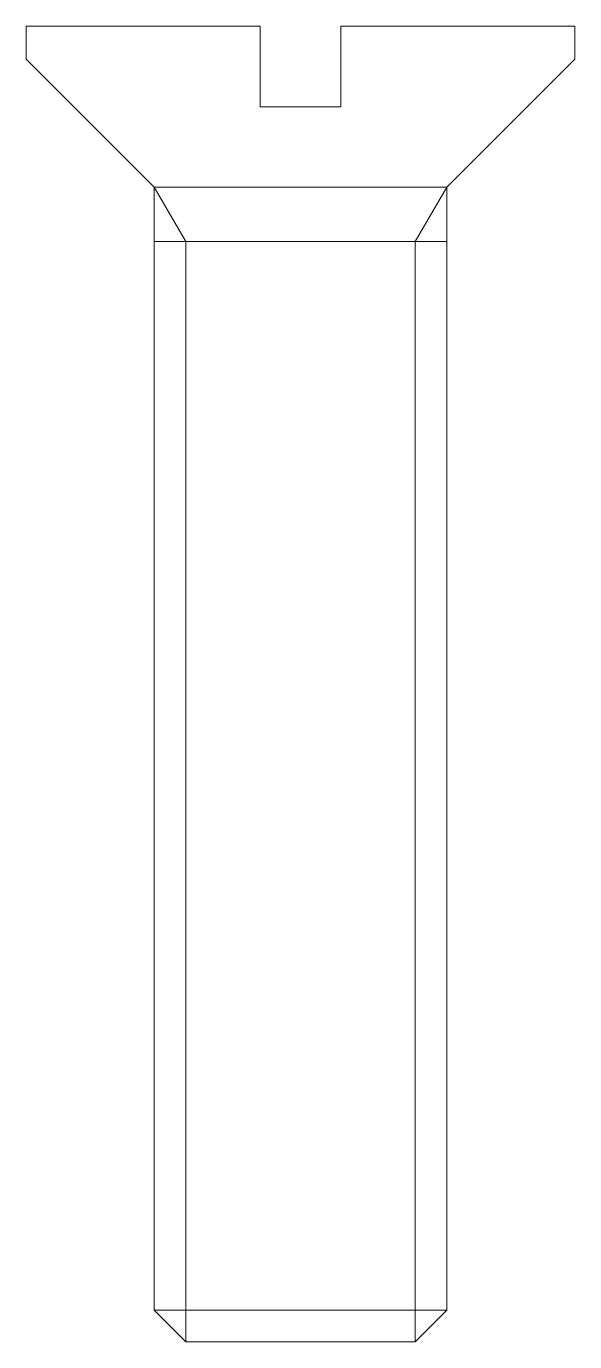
# Model space of a CAD drawing. Extents: x -3.8 to 3.8, y -18 to 0.
import ezdxf

# ---------------------------------------------------------------- set-up
doc = ezdxf.new("R2010")
doc.units = 0
doc.layers.add('outline', color=178, linetype='Continuous', lineweight=5, true_color=0x000000)

msp = doc.modelspace()

# ---------------------------------------------------------------- linework, layer by layer
at = {"layer": 'outline', "linetype": 'Continuous'}
for p, q in [((-3.75, -0.45), (-3.75, 0)), ((-3.75, 0), (-0.55, 0)), ((-0.55, 0), (-0.55, -1.1)), ((0.55, -1.1), (0.55, 0)), ((0.55, 0), (3.75, 0)), ((3.75, 0), (3.75, -0.45)), ((-2, -2.2), (-3.75, -0.45)), ((3.75, -0.45), (2, -2.2)), ((-0.55, -1.1), (0.55, -1.1)), ((2, -2.2), (-2, -2.2)), ((-2, -17.5705), (-2, -2.2)), ((-1.5705, -2.943916), (-2, -2.2)), ((2, -2.2), (1.5705, -2.943916)), ((2, -2.2), (2, -17.5705)), ((-2, -2.943916), (2, -2.943916)), ((-1.5705, -18), (-1.5705, -2.943916)), ((1.5705, -2.943916), (1.5705, -18)), ((-1.5705, -18), (-2, -17.5705)), ((2, -17.5705), (-2, -17.5705)), ((2, -17.5705), (1.5705, -18)), ((1.5705, -18), (-1.5705, -18))]:
    msp.add_line(p, q, dxfattribs=at)

doc.saveas('drawing.dxf')
